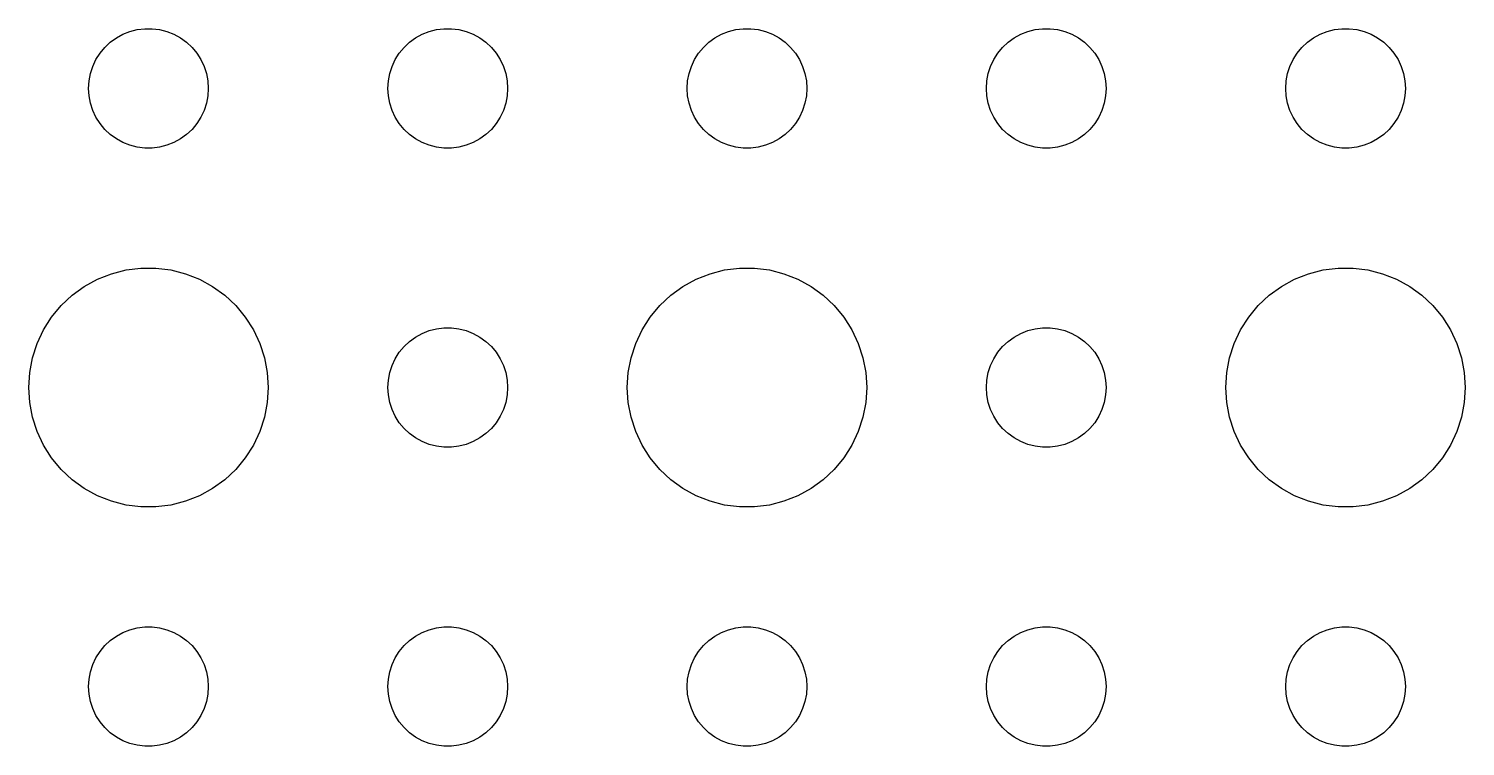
# Model space of a CAD drawing. Header units: metres. Extents: x -157 to 157, y -157 to 157.
# Drawn here: x 57 to 93, y -114 to -96 of the extents above; entities that cross this region are included whole.
import ezdxf

# ---------------------------------------------------------------- set-up
doc = ezdxf.new("R2010")
doc.units = ezdxf.units.M

msp = doc.modelspace()

# ---------------------------------------------------------------- linework, layer by layer
for p, q in [((59.3613, -96.1428), (59.5365, -96.0734)), ((59.5365, -96.0734), (59.7189, -96.0266)), ((59.7189, -96.0266), (59.9058, -96.003)), ((59.9058, -96.003), (60.0942, -96.003)), ((60.0942, -96.003), (60.2811, -96.0266)), ((60.2811, -96.0266), (60.4635, -96.0734)), ((60.4635, -96.0734), (60.6387, -96.1428)), ((66.8613, -96.1428), (67.0365, -96.0734)), ((67.0365, -96.0734), (67.2189, -96.0266)), ((67.2189, -96.0266), (67.4058, -96.003)), ((67.4058, -96.003), (67.5942, -96.003)), ((67.5942, -96.003), (67.7811, -96.0266)), ((67.7811, -96.0266), (67.9635, -96.0734)), ((67.9635, -96.0734), (68.1387, -96.1428)), ((74.3613, -96.1428), (74.5365, -96.0734)), ((74.5365, -96.0734), (74.7189, -96.0266)), ((74.7189, -96.0266), (74.9058, -96.003)), ((74.9058, -96.003), (75.0942, -96.003)), ((75.0942, -96.003), (75.2811, -96.0266)), ((75.2811, -96.0266), (75.4635, -96.0734)), ((75.4635, -96.0734), (75.6387, -96.1428)), ((81.8613, -96.1428), (82.0365, -96.0734)), ((82.0365, -96.0734), (82.2189, -96.0266)), ((82.2189, -96.0266), (82.4058, -96.003)), ((82.4058, -96.003), (82.5942, -96.003)), ((82.5942, -96.003), (82.7811, -96.0266)), ((82.7811, -96.0266), (82.9635, -96.0734)), ((82.9635, -96.0734), (83.1387, -96.1428)), ((89.3613, -96.1428), (89.5365, -96.0734)), ((89.5365, -96.0734), (89.7189, -96.0266)), ((89.7189, -96.0266), (89.9058, -96.003)), ((89.9058, -96.003), (90.0942, -96.003)), ((90.0942, -96.003), (90.2811, -96.0266)), ((90.2811, -96.0266), (90.4635, -96.0734)), ((90.4635, -96.0734), (90.6387, -96.1428)), ((58.7865, -96.6183), (58.9065, -96.4732)), ((58.9065, -96.4732), (59.0439, -96.3442)), ((59.0439, -96.3442), (59.1963, -96.2335)), ((59.1963, -96.2335), (59.3613, -96.1428)), ((60.6387, -96.1428), (60.8037, -96.2335)), ((60.8037, -96.2335), (60.9561, -96.3442)), ((60.9561, -96.3442), (61.0934, -96.4732)), ((61.0934, -96.4732), (61.2135, -96.6183)), ((66.2865, -96.6183), (66.4065, -96.4732)), ((66.4065, -96.4732), (66.5439, -96.3442)), ((66.5439, -96.3442), (66.6963, -96.2335)), ((66.6963, -96.2335), (66.8613, -96.1428)), ((68.1387, -96.1428), (68.3037, -96.2335)), ((68.3037, -96.2335), (68.4561, -96.3442)), ((68.4561, -96.3442), (68.5934, -96.4732)), ((68.5934, -96.4732), (68.7135, -96.6183)), ((73.7865, -96.6183), (73.9065, -96.4732)), ((73.9065, -96.4732), (74.0439, -96.3442)), ((74.0439, -96.3442), (74.1963, -96.2335)), ((74.1963, -96.2335), (74.3613, -96.1428)), ((75.6387, -96.1428), (75.8037, -96.2335)), ((75.8037, -96.2335), (75.9561, -96.3442)), ((75.9561, -96.3442), (76.0934, -96.4732)), ((76.0934, -96.4732), (76.2135, -96.6183)), ((81.2865, -96.6183), (81.4065, -96.4732)), ((81.4065, -96.4732), (81.5439, -96.3442)), ((81.5439, -96.3442), (81.6963, -96.2335)), ((81.6963, -96.2335), (81.8613, -96.1428)), ((83.1387, -96.1428), (83.3037, -96.2335)), ((83.3037, -96.2335), (83.4561, -96.3442)), ((83.4561, -96.3442), (83.5934, -96.4732)), ((83.5934, -96.4732), (83.7135, -96.6183)), ((88.7865, -96.6183), (88.9065, -96.4732)), ((88.9065, -96.4732), (89.0439, -96.3442)), ((89.0439, -96.3442), (89.1963, -96.2335)), ((89.1963, -96.2335), (89.3613, -96.1428)), ((90.6387, -96.1428), (90.8037, -96.2335)), ((90.8037, -96.2335), (90.9561, -96.3442)), ((90.9561, -96.3442), (91.0934, -96.4732)), ((91.0934, -96.4732), (91.2135, -96.6183)), ((58.6053, -96.9478), (58.6855, -96.7774)), ((58.6855, -96.7774), (58.7865, -96.6183)), ((61.2135, -96.6183), (61.3145, -96.7774)), ((61.3145, -96.7774), (61.3947, -96.9478)), ((66.1053, -96.9478), (66.1855, -96.7774)), ((66.1855, -96.7774), (66.2865, -96.6183)), ((68.7135, -96.6183), (68.8145, -96.7774)), ((68.8145, -96.7774), (68.8947, -96.9478)), ((73.6053, -96.9478), (73.6855, -96.7774)), ((73.6855, -96.7774), (73.7865, -96.6183)), ((76.2135, -96.6183), (76.3145, -96.7774)), ((76.3145, -96.7774), (76.3947, -96.9478)), ((81.1053, -96.9478), (81.1855, -96.7774)), ((81.1855, -96.7774), (81.2865, -96.6183)), ((83.7135, -96.6183), (83.8145, -96.7774)), ((83.8145, -96.7774), (83.8947, -96.9478)), ((88.6053, -96.9478), (88.6855, -96.7774)), ((88.6855, -96.7774), (88.7865, -96.6183)), ((91.2135, -96.6183), (91.3145, -96.7774)), ((91.3145, -96.7774), (91.3947, -96.9478)), ((58.5118, -97.312), (58.5471, -97.127)), ((58.5471, -97.127), (58.6053, -96.9478)), ((61.3947, -96.9478), (61.4529, -97.127)), ((61.4529, -97.127), (61.4882, -97.312)), ((66.0118, -97.312), (66.0471, -97.127)), ((66.0471, -97.127), (66.1053, -96.9478)), ((68.8947, -96.9478), (68.9529, -97.127)), ((68.9529, -97.127), (68.9882, -97.312)), ((73.5118, -97.312), (73.5471, -97.127)), ((73.5471, -97.127), (73.6053, -96.9478)), ((76.3947, -96.9478), (76.4529, -97.127)), ((76.4529, -97.127), (76.4882, -97.312)), ((81.0118, -97.312), (81.0471, -97.127)), ((81.0471, -97.127), (81.1053, -96.9478)), ((83.8947, -96.9478), (83.9529, -97.127)), ((83.9529, -97.127), (83.9882, -97.312)), ((88.5118, -97.312), (88.5471, -97.127)), ((88.5471, -97.127), (88.6053, -96.9478)), ((91.3947, -96.9478), (91.4529, -97.127)), ((91.4529, -97.127), (91.4882, -97.312)), ((58.5, -97.5), (58.5118, -97.312)), ((58.5118, -97.688), (58.5, -97.5)), ((61.4882, -97.312), (61.5, -97.5)), ((61.5, -97.5), (61.4882, -97.688)), ((66, -97.5), (66.0118, -97.312)), ((66.0118, -97.688), (66, -97.5)), ((68.9882, -97.312), (69, -97.5)), ((69, -97.5), (68.9882, -97.688)), ((73.5, -97.5), (73.5118, -97.312)), ((73.5118, -97.688), (73.5, -97.5)), ((76.4882, -97.312), (76.5, -97.5)), ((76.5, -97.5), (76.4882, -97.688)), ((81, -97.5), (81.0118, -97.312)), ((81.0118, -97.688), (81, -97.5)), ((83.9882, -97.312), (84, -97.5)), ((84, -97.5), (83.9882, -97.688)), ((88.5, -97.5), (88.5118, -97.312)), ((88.5118, -97.688), (88.5, -97.5)), ((91.4882, -97.312), (91.5, -97.5)), ((91.5, -97.5), (91.4882, -97.688)), ((58.5471, -97.873), (58.5118, -97.688)), ((58.6053, -98.0522), (58.5471, -97.873)), ((61.4529, -97.873), (61.3947, -98.0522)), ((61.4882, -97.688), (61.4529, -97.873)), ((66.0471, -97.873), (66.0118, -97.688)), ((66.1053, -98.0522), (66.0471, -97.873)), ((68.9529, -97.873), (68.8947, -98.0522)), ((68.9882, -97.688), (68.9529, -97.873)), ((73.5471, -97.873), (73.5118, -97.688)), ((73.6053, -98.0522), (73.5471, -97.873)), ((76.4529, -97.873), (76.3947, -98.0522)), ((76.4882, -97.688), (76.4529, -97.873)), ((81.0471, -97.873), (81.0118, -97.688)), ((81.1053, -98.0522), (81.0471, -97.873)), ((83.9529, -97.873), (83.8947, -98.0522)), ((83.9882, -97.688), (83.9529, -97.873)), ((88.5471, -97.873), (88.5118, -97.688)), ((88.6053, -98.0522), (88.5471, -97.873)), ((91.4529, -97.873), (91.3947, -98.0522)), ((91.4882, -97.688), (91.4529, -97.873)), ((58.6855, -98.2226), (58.6053, -98.0522)), ((58.7865, -98.3817), (58.6855, -98.2226)), ((61.3145, -98.2226), (61.2135, -98.3817)), ((61.3947, -98.0522), (61.3145, -98.2226)), ((66.1855, -98.2226), (66.1053, -98.0522)), ((66.2865, -98.3817), (66.1855, -98.2226)), ((68.8145, -98.2226), (68.7135, -98.3817)), ((68.8947, -98.0522), (68.8145, -98.2226)), ((73.6855, -98.2226), (73.6053, -98.0522)), ((73.7865, -98.3817), (73.6855, -98.2226)), ((76.3145, -98.2226), (76.2135, -98.3817)), ((76.3947, -98.0522), (76.3145, -98.2226)), ((81.1855, -98.2226), (81.1053, -98.0522)), ((81.2865, -98.3817), (81.1855, -98.2226)), ((83.8145, -98.2226), (83.7135, -98.3817)), ((83.8947, -98.0522), (83.8145, -98.2226)), ((88.6855, -98.2226), (88.6053, -98.0522)), ((88.7865, -98.3817), (88.6855, -98.2226)), ((91.3145, -98.2226), (91.2135, -98.3817)), ((91.3947, -98.0522), (91.3145, -98.2226)), ((58.9065, -98.5268), (58.7865, -98.3817)), ((59.0439, -98.6558), (58.9065, -98.5268)), ((61.0934, -98.5268), (60.9561, -98.6558)), ((61.2135, -98.3817), (61.0934, -98.5268)), ((66.4065, -98.5268), (66.2865, -98.3817)), ((66.5439, -98.6558), (66.4065, -98.5268)), ((68.5934, -98.5268), (68.4561, -98.6558)), ((68.7135, -98.3817), (68.5934, -98.5268)), ((73.9065, -98.5268), (73.7865, -98.3817)), ((74.0439, -98.6558), (73.9065, -98.5268)), ((76.0934, -98.5268), (75.9561, -98.6558)), ((76.2135, -98.3817), (76.0934, -98.5268)), ((81.4065, -98.5268), (81.2865, -98.3817)), ((81.5439, -98.6558), (81.4065, -98.5268)), ((83.5934, -98.5268), (83.4561, -98.6558)), ((83.7135, -98.3817), (83.5934, -98.5268)), ((88.9065, -98.5268), (88.7865, -98.3817)), ((89.0439, -98.6558), (88.9065, -98.5268)), ((91.0934, -98.5268), (90.9561, -98.6558)), ((91.2135, -98.3817), (91.0934, -98.5268)), ((59.1963, -98.7665), (59.0439, -98.6558)), ((59.3613, -98.8572), (59.1963, -98.7665)), ((59.5365, -98.9266), (59.3613, -98.8572)), ((59.7189, -98.9734), (59.5365, -98.9266)), ((59.9058, -98.997), (59.7189, -98.9734)), ((60.0942, -98.997), (59.9058, -98.997)), ((60.2811, -98.9734), (60.0942, -98.997)), ((60.4635, -98.9266), (60.2811, -98.9734)), ((60.6387, -98.8572), (60.4635, -98.9266)), ((60.8037, -98.7665), (60.6387, -98.8572)), ((60.9561, -98.6558), (60.8037, -98.7665)), ((66.6963, -98.7665), (66.5439, -98.6558)), ((66.8613, -98.8572), (66.6963, -98.7665)), ((67.0365, -98.9266), (66.8613, -98.8572)), ((67.2189, -98.9734), (67.0365, -98.9266)), ((67.4058, -98.997), (67.2189, -98.9734)), ((67.5942, -98.997), (67.4058, -98.997)), ((67.7811, -98.9734), (67.5942, -98.997)), ((67.9635, -98.9266), (67.7811, -98.9734)), ((68.1387, -98.8572), (67.9635, -98.9266)), ((68.3037, -98.7665), (68.1387, -98.8572)), ((68.4561, -98.6558), (68.3037, -98.7665)), ((74.1963, -98.7665), (74.0439, -98.6558)), ((74.3613, -98.8572), (74.1963, -98.7665)), ((74.5365, -98.9266), (74.3613, -98.8572)), ((74.7189, -98.9734), (74.5365, -98.9266)), ((74.9058, -98.997), (74.7189, -98.9734)), ((75.0942, -98.997), (74.9058, -98.997)), ((75.2811, -98.9734), (75.0942, -98.997)), ((75.4635, -98.9266), (75.2811, -98.9734)), ((75.6387, -98.8572), (75.4635, -98.9266)), ((75.8037, -98.7665), (75.6387, -98.8572)), ((75.9561, -98.6558), (75.8037, -98.7665)), ((81.6963, -98.7665), (81.5439, -98.6558)), ((81.8613, -98.8572), (81.6963, -98.7665)), ((82.0365, -98.9266), (81.8613, -98.8572)), ((82.2189, -98.9734), (82.0365, -98.9266)), ((82.4058, -98.997), (82.2189, -98.9734)), ((82.5942, -98.997), (82.4058, -98.997)), ((82.7811, -98.9734), (82.5942, -98.997)), ((82.9635, -98.9266), (82.7811, -98.9734)), ((83.1387, -98.8572), (82.9635, -98.9266)), ((83.3037, -98.7665), (83.1387, -98.8572)), ((83.4561, -98.6558), (83.3037, -98.7665)), ((89.1963, -98.7665), (89.0439, -98.6558)), ((89.3613, -98.8572), (89.1963, -98.7665)), ((89.5365, -98.9266), (89.3613, -98.8572)), ((89.7189, -98.9734), (89.5365, -98.9266)), ((89.9058, -98.997), (89.7189, -98.9734)), ((90.0942, -98.997), (89.9058, -98.997)), ((90.2811, -98.9734), (90.0942, -98.997)), ((90.4635, -98.9266), (90.2811, -98.9734)), ((90.6387, -98.8572), (90.4635, -98.9266)), ((90.8037, -98.7665), (90.6387, -98.8572)), ((90.9561, -98.6558), (90.8037, -98.7665)), ((58.7227, -102.286), (59.0729, -102.147)), ((59.0729, -102.147), (59.4379, -102.053)), ((59.4379, -102.053), (59.8116, -102.006)), ((59.8116, -102.006), (60.1884, -102.006)), ((60.1884, -102.006), (60.5621, -102.053)), ((60.5621, -102.053), (60.927, -102.147)), ((60.927, -102.147), (61.2773, -102.286)), ((73.7227, -102.286), (74.073, -102.147)), ((74.073, -102.147), (74.4379, -102.053)), ((74.4379, -102.053), (74.8116, -102.006)), ((74.8116, -102.006), (75.1884, -102.006)), ((75.1884, -102.006), (75.5621, -102.053)), ((75.5621, -102.053), (75.927, -102.147)), ((75.927, -102.147), (76.2773, -102.286)), ((88.7227, -102.286), (89.073, -102.147)), ((89.073, -102.147), (89.4379, -102.053)), ((89.4379, -102.053), (89.8116, -102.006)), ((89.8116, -102.006), (90.1884, -102.006)), ((90.1884, -102.006), (90.5621, -102.053)), ((90.5621, -102.053), (90.927, -102.147)), ((90.927, -102.147), (91.2773, -102.286)), ((58.0877, -102.688), (58.3925, -102.467)), ((58.3925, -102.467), (58.7227, -102.286)), ((61.2773, -102.286), (61.6075, -102.467)), ((61.6075, -102.467), (61.9123, -102.688)), ((73.0877, -102.688), (73.3925, -102.467)), ((73.3925, -102.467), (73.7227, -102.286)), ((76.2773, -102.286), (76.6075, -102.467)), ((76.6075, -102.467), (76.9123, -102.688)), ((88.0877, -102.688), (88.3925, -102.467)), ((88.3925, -102.467), (88.7227, -102.286)), ((91.2773, -102.286), (91.6075, -102.467)), ((91.6075, -102.467), (91.9123, -102.688)), ((57.5729, -103.237), (57.8131, -102.946)), ((57.8131, -102.946), (58.0877, -102.688)), ((61.9123, -102.688), (62.1869, -102.946)), ((62.1869, -102.946), (62.427, -103.237)), ((72.573, -103.237), (72.8131, -102.946)), ((72.8131, -102.946), (73.0877, -102.688)), ((76.9123, -102.688), (77.1869, -102.946)), ((77.1869, -102.946), (77.427, -103.237)), ((87.573, -103.237), (87.8131, -102.946)), ((87.8131, -102.946), (88.0877, -102.688)), ((91.9123, -102.688), (92.1869, -102.946)), ((92.1869, -102.946), (92.427, -103.237)), ((57.3711, -103.555), (57.5729, -103.237)), ((62.427, -103.237), (62.6289, -103.555)), ((72.3711, -103.555), (72.573, -103.237)), ((77.427, -103.237), (77.6289, -103.555)), ((87.3711, -103.555), (87.573, -103.237)), ((92.427, -103.237), (92.6289, -103.555)), ((57.2107, -103.896), (57.3711, -103.555)), ((62.6289, -103.555), (62.7893, -103.896)), ((66.6963, -103.734), (66.8613, -103.643)), ((66.8613, -103.643), (67.0365, -103.573)), ((67.0365, -103.573), (67.2189, -103.527)), ((67.2189, -103.527), (67.4058, -103.503)), ((67.4058, -103.503), (67.5942, -103.503)), ((67.5942, -103.503), (67.7811, -103.527)), ((67.7811, -103.527), (67.9635, -103.573)), ((67.9635, -103.573), (68.1387, -103.643)), ((68.1387, -103.643), (68.3037, -103.734)), ((72.2107, -103.896), (72.3711, -103.555)), ((77.6289, -103.555), (77.7893, -103.896)), ((81.6963, -103.734), (81.8613, -103.643)), ((81.8613, -103.643), (82.0365, -103.573)), ((82.0365, -103.573), (82.2189, -103.527)), ((82.2189, -103.527), (82.4058, -103.503)), ((82.4058, -103.503), (82.5942, -103.503)), ((82.5942, -103.503), (82.7811, -103.527)), ((82.7811, -103.527), (82.9635, -103.573)), ((82.9635, -103.573), (83.1387, -103.643)), ((83.1387, -103.643), (83.3037, -103.734)), ((87.2107, -103.896), (87.3711, -103.555)), ((92.6289, -103.555), (92.7893, -103.896)), ((57.0942, -104.254), (57.2107, -103.896)), ((62.7893, -103.896), (62.9057, -104.254)), ((66.2865, -104.118), (66.4065, -103.973)), ((66.4065, -103.973), (66.5439, -103.844)), ((66.5439, -103.844), (66.6963, -103.734)), ((68.3037, -103.734), (68.4561, -103.844)), ((68.4561, -103.844), (68.5934, -103.973)), ((68.5934, -103.973), (68.7135, -104.118)), ((72.0943, -104.254), (72.2107, -103.896)), ((77.7893, -103.896), (77.9057, -104.254)), ((81.2865, -104.118), (81.4065, -103.973)), ((81.4065, -103.973), (81.5439, -103.844)), ((81.5439, -103.844), (81.6963, -103.734)), ((83.3037, -103.734), (83.4561, -103.844)), ((83.4561, -103.844), (83.5934, -103.973)), ((83.5934, -103.973), (83.7135, -104.118)), ((87.0943, -104.254), (87.2107, -103.896)), ((92.7893, -103.896), (92.9057, -104.254)), ((57.0237, -104.624), (57.0942, -104.254)), ((62.9057, -104.254), (62.9763, -104.624)), ((66.1053, -104.448), (66.1855, -104.277)), ((66.1855, -104.277), (66.2865, -104.118)), ((68.7135, -104.118), (68.8145, -104.277)), ((68.8145, -104.277), (68.8947, -104.448)), ((72.0237, -104.624), (72.0943, -104.254)), ((77.9057, -104.254), (77.9763, -104.624)), ((81.1053, -104.448), (81.1855, -104.277)), ((81.1855, -104.277), (81.2865, -104.118)), ((83.7135, -104.118), (83.8145, -104.277)), ((83.8145, -104.277), (83.8947, -104.448)), ((87.0237, -104.624), (87.0943, -104.254)), ((92.9057, -104.254), (92.9763, -104.624)), ((57, -105), (57.0237, -104.624)), ((62.9763, -104.624), (63, -105)), ((66.0118, -104.812), (66.0471, -104.627)), ((66.0471, -104.627), (66.1053, -104.448)), ((68.8947, -104.448), (68.9529, -104.627)), ((68.9529, -104.627), (68.9882, -104.812)), ((72, -105), (72.0237, -104.624)), ((77.9763, -104.624), (78, -105)), ((81.0118, -104.812), (81.0471, -104.627)), ((81.0471, -104.627), (81.1053, -104.448)), ((83.8947, -104.448), (83.9529, -104.627)), ((83.9529, -104.627), (83.9882, -104.812)), ((87, -105), (87.0237, -104.624)), ((92.9763, -104.624), (93, -105)), ((57.0237, -105.376), (57, -105)), ((63, -105), (62.9763, -105.376)), ((66, -105), (66.0118, -104.812)), ((66.0118, -105.188), (66, -105)), ((68.9882, -104.812), (69, -105)), ((69, -105), (68.9882, -105.188)), ((72.0237, -105.376), (72, -105)), ((78, -105), (77.9763, -105.376)), ((81, -105), (81.0118, -104.812)), ((81.0118, -105.188), (81, -105)), ((83.9882, -104.812), (84, -105)), ((84, -105), (83.9882, -105.188)), ((87.0237, -105.376), (87, -105)), ((93, -105), (92.9763, -105.376)), ((57.0942, -105.746), (57.0237, -105.376)), ((62.9763, -105.376), (62.9057, -105.746)), ((66.0471, -105.373), (66.0118, -105.188)), ((66.1053, -105.552), (66.0471, -105.373)), ((68.9529, -105.373), (68.8947, -105.552)), ((68.9882, -105.188), (68.9529, -105.373)), ((72.0943, -105.746), (72.0237, -105.376)), ((77.9763, -105.376), (77.9057, -105.746)), ((81.0471, -105.373), (81.0118, -105.188)), ((81.1053, -105.552), (81.0471, -105.373)), ((83.9529, -105.373), (83.8947, -105.552)), ((83.9882, -105.188), (83.9529, -105.373)), ((87.0943, -105.746), (87.0237, -105.376)), ((92.9763, -105.376), (92.9057, -105.746)), ((57.2107, -106.104), (57.0942, -105.746)), ((62.9057, -105.746), (62.7893, -106.104)), ((66.1855, -105.723), (66.1053, -105.552)), ((66.2865, -105.882), (66.1855, -105.723)), ((68.8145, -105.723), (68.7135, -105.882)), ((68.8947, -105.552), (68.8145, -105.723)), ((72.2107, -106.104), (72.0943, -105.746)), ((77.9057, -105.746), (77.7893, -106.104)), ((81.1855, -105.723), (81.1053, -105.552)), ((81.2865, -105.882), (81.1855, -105.723)), ((83.8145, -105.723), (83.7135, -105.882)), ((83.8947, -105.552), (83.8145, -105.723)), ((87.2107, -106.104), (87.0943, -105.746)), ((92.9057, -105.746), (92.7893, -106.104)), ((57.3711, -106.445), (57.2107, -106.104)), ((62.7893, -106.104), (62.6289, -106.445)), ((66.4065, -106.027), (66.2865, -105.882)), ((66.5439, -106.156), (66.4065, -106.027)), ((66.6963, -106.266), (66.5439, -106.156)), ((68.4561, -106.156), (68.3037, -106.266)), ((68.5934, -106.027), (68.4561, -106.156)), ((68.7135, -105.882), (68.5934, -106.027)), ((72.3711, -106.445), (72.2107, -106.104)), ((77.7893, -106.104), (77.6289, -106.445)), ((81.4065, -106.027), (81.2865, -105.882)), ((81.5439, -106.156), (81.4065, -106.027)), ((81.6963, -106.266), (81.5439, -106.156)), ((83.4561, -106.156), (83.3037, -106.266)), ((83.5934, -106.027), (83.4561, -106.156)), ((83.7135, -105.882), (83.5934, -106.027)), ((87.3711, -106.445), (87.2107, -106.104)), ((92.7893, -106.104), (92.6289, -106.445)), ((57.5729, -106.763), (57.3711, -106.445)), ((62.6289, -106.445), (62.427, -106.763)), ((66.8613, -106.357), (66.6963, -106.266)), ((67.0365, -106.427), (66.8613, -106.357)), ((67.2189, -106.473), (67.0365, -106.427)), ((67.4058, -106.497), (67.2189, -106.473)), ((67.5942, -106.497), (67.4058, -106.497)), ((67.7811, -106.473), (67.5942, -106.497)), ((67.9635, -106.427), (67.7811, -106.473)), ((68.1387, -106.357), (67.9635, -106.427)), ((68.3037, -106.266), (68.1387, -106.357)), ((72.573, -106.763), (72.3711, -106.445)), ((77.6289, -106.445), (77.427, -106.763)), ((81.8613, -106.357), (81.6963, -106.266)), ((82.0365, -106.427), (81.8613, -106.357)), ((82.2189, -106.473), (82.0365, -106.427)), ((82.4058, -106.497), (82.2189, -106.473)), ((82.5942, -106.497), (82.4058, -106.497)), ((82.7811, -106.473), (82.5942, -106.497)), ((82.9635, -106.427), (82.7811, -106.473)), ((83.1387, -106.357), (82.9635, -106.427)), ((83.3037, -106.266), (83.1387, -106.357)), ((87.573, -106.763), (87.3711, -106.445)), ((92.6289, -106.445), (92.427, -106.763)), ((57.8131, -107.054), (57.5729, -106.763)), ((62.427, -106.763), (62.1869, -107.054)), ((72.8131, -107.054), (72.573, -106.763)), ((77.427, -106.763), (77.1869, -107.054)), ((87.8131, -107.054), (87.573, -106.763)), ((92.427, -106.763), (92.1869, -107.054)), ((58.0877, -107.312), (57.8131, -107.054)), ((62.1869, -107.054), (61.9123, -107.312)), ((73.0877, -107.312), (72.8131, -107.054)), ((77.1869, -107.054), (76.9123, -107.312)), ((88.0877, -107.312), (87.8131, -107.054)), ((92.1869, -107.054), (91.9123, -107.312)), ((58.3925, -107.533), (58.0877, -107.312)), ((58.7227, -107.714), (58.3925, -107.533)), ((61.6075, -107.533), (61.2773, -107.714)), ((61.9123, -107.312), (61.6075, -107.533)), ((73.3925, -107.533), (73.0877, -107.312)), ((73.7227, -107.714), (73.3925, -107.533)), ((76.6075, -107.533), (76.2773, -107.714)), ((76.9123, -107.312), (76.6075, -107.533)), ((88.3925, -107.533), (88.0877, -107.312)), ((88.7227, -107.714), (88.3925, -107.533)), ((91.6075, -107.533), (91.2773, -107.714)), ((91.9123, -107.312), (91.6075, -107.533)), ((59.0729, -107.853), (58.7227, -107.714)), ((59.4379, -107.947), (59.0729, -107.853)), ((59.8116, -107.994), (59.4379, -107.947)), ((60.1884, -107.994), (59.8116, -107.994)), ((60.5621, -107.947), (60.1884, -107.994)), ((60.927, -107.853), (60.5621, -107.947)), ((61.2773, -107.714), (60.927, -107.853)), ((74.073, -107.853), (73.7227, -107.714)), ((74.4379, -107.947), (74.073, -107.853)), ((74.8116, -107.994), (74.4379, -107.947)), ((75.1884, -107.994), (74.8116, -107.994)), ((75.5621, -107.947), (75.1884, -107.994)), ((75.927, -107.853), (75.5621, -107.947)), ((76.2773, -107.714), (75.927, -107.853)), ((89.073, -107.853), (88.7227, -107.714)), ((89.4379, -107.947), (89.073, -107.853)), ((89.8116, -107.994), (89.4379, -107.947)), ((90.1884, -107.994), (89.8116, -107.994)), ((90.5621, -107.947), (90.1884, -107.994)), ((90.927, -107.853), (90.5621, -107.947)), ((91.2773, -107.714), (90.927, -107.853)), ((59.0439, -111.344), (59.1963, -111.234)), ((59.1963, -111.234), (59.3613, -111.143)), ((59.3613, -111.143), (59.5365, -111.073)), ((59.5365, -111.073), (59.7189, -111.027)), ((59.7189, -111.027), (59.9058, -111.003)), ((59.9058, -111.003), (60.0942, -111.003)), ((60.0942, -111.003), (60.2811, -111.027)), ((60.2811, -111.027), (60.4635, -111.073)), ((60.4635, -111.073), (60.6387, -111.143)), ((60.6387, -111.143), (60.8037, -111.234)), ((60.8037, -111.234), (60.9561, -111.344)), ((66.5439, -111.344), (66.6963, -111.234)), ((66.6963, -111.234), (66.8613, -111.143)), ((66.8613, -111.143), (67.0365, -111.073)), ((67.0365, -111.073), (67.2189, -111.027)), ((67.2189, -111.027), (67.4058, -111.003)), ((67.4058, -111.003), (67.5942, -111.003)), ((67.5942, -111.003), (67.7811, -111.027)), ((67.7811, -111.027), (67.9635, -111.073)), ((67.9635, -111.073), (68.1387, -111.143)), ((68.1387, -111.143), (68.3037, -111.234)), ((68.3037, -111.234), (68.4561, -111.344)), ((74.0439, -111.344), (74.1963, -111.234)), ((74.1963, -111.234), (74.3613, -111.143)), ((74.3613, -111.143), (74.5365, -111.073)), ((74.5365, -111.073), (74.7189, -111.027)), ((74.7189, -111.027), (74.9058, -111.003)), ((74.9058, -111.003), (75.0942, -111.003)), ((75.0942, -111.003), (75.2811, -111.027)), ((75.2811, -111.027), (75.4635, -111.073)), ((75.4635, -111.073), (75.6387, -111.143)), ((75.6387, -111.143), (75.8037, -111.234)), ((75.8037, -111.234), (75.9561, -111.344)), ((81.5439, -111.344), (81.6963, -111.234)), ((81.6963, -111.234), (81.8613, -111.143)), ((81.8613, -111.143), (82.0365, -111.073)), ((82.0365, -111.073), (82.2189, -111.027)), ((82.2189, -111.027), (82.4058, -111.003)), ((82.4058, -111.003), (82.5942, -111.003)), ((82.5942, -111.003), (82.7811, -111.027)), ((82.7811, -111.027), (82.9635, -111.073)), ((82.9635, -111.073), (83.1387, -111.143)), ((83.1387, -111.143), (83.3037, -111.234)), ((83.3037, -111.234), (83.4561, -111.344)), ((89.0439, -111.344), (89.1963, -111.234)), ((89.1963, -111.234), (89.3613, -111.143)), ((89.3613, -111.143), (89.5365, -111.073)), ((89.5365, -111.073), (89.7189, -111.027)), ((89.7189, -111.027), (89.9058, -111.003)), ((89.9058, -111.003), (90.0942, -111.003)), ((90.0942, -111.003), (90.2811, -111.027)), ((90.2811, -111.027), (90.4635, -111.073)), ((90.4635, -111.073), (90.6387, -111.143)), ((90.6387, -111.143), (90.8037, -111.234)), ((90.8037, -111.234), (90.9561, -111.344)), ((58.7865, -111.618), (58.9065, -111.473)), ((58.9065, -111.473), (59.0439, -111.344)), ((60.9561, -111.344), (61.0934, -111.473)), ((61.0934, -111.473), (61.2135, -111.618)), ((66.2865, -111.618), (66.4065, -111.473)), ((66.4065, -111.473), (66.5439, -111.344)), ((68.4561, -111.344), (68.5934, -111.473)), ((68.5934, -111.473), (68.7135, -111.618)), ((73.7865, -111.618), (73.9065, -111.473)), ((73.9065, -111.473), (74.0439, -111.344)), ((75.9561, -111.344), (76.0934, -111.473)), ((76.0934, -111.473), (76.2135, -111.618)), ((81.2865, -111.618), (81.4065, -111.473)), ((81.4065, -111.473), (81.5439, -111.344)), ((83.4561, -111.344), (83.5934, -111.473)), ((83.5934, -111.473), (83.7135, -111.618)), ((88.7865, -111.618), (88.9065, -111.473)), ((88.9065, -111.473), (89.0439, -111.344)), ((90.9561, -111.344), (91.0934, -111.473)), ((91.0934, -111.473), (91.2135, -111.618)), ((58.5471, -112.127), (58.6053, -111.948)), ((58.6053, -111.948), (58.6855, -111.777)), ((58.6855, -111.777), (58.7865, -111.618)), ((61.2135, -111.618), (61.3145, -111.777)), ((61.3145, -111.777), (61.3947, -111.948)), ((61.3947, -111.948), (61.4529, -112.127)), ((66.0471, -112.127), (66.1053, -111.948)), ((66.1053, -111.948), (66.1855, -111.777)), ((66.1855, -111.777), (66.2865, -111.618)), ((68.7135, -111.618), (68.8145, -111.777)), ((68.8145, -111.777), (68.8947, -111.948)), ((68.8947, -111.948), (68.9529, -112.127)), ((73.5471, -112.127), (73.6053, -111.948)), ((73.6053, -111.948), (73.6855, -111.777)), ((73.6855, -111.777), (73.7865, -111.618)), ((76.2135, -111.618), (76.3145, -111.777)), ((76.3145, -111.777), (76.3947, -111.948)), ((76.3947, -111.948), (76.4529, -112.127)), ((81.0471, -112.127), (81.1053, -111.948)), ((81.1053, -111.948), (81.1855, -111.777)), ((81.1855, -111.777), (81.2865, -111.618)), ((83.7135, -111.618), (83.8145, -111.777)), ((83.8145, -111.777), (83.8947, -111.948)), ((83.8947, -111.948), (83.9529, -112.127)), ((88.5471, -112.127), (88.6053, -111.948)), ((88.6053, -111.948), (88.6855, -111.777)), ((88.6855, -111.777), (88.7865, -111.618)), ((91.2135, -111.618), (91.3145, -111.777)), ((91.3145, -111.777), (91.3947, -111.948)), ((91.3947, -111.948), (91.4529, -112.127)), ((58.5, -112.5), (58.5118, -112.312)), ((58.5118, -112.312), (58.5471, -112.127)), ((61.4529, -112.127), (61.4882, -112.312)), ((61.4882, -112.312), (61.5, -112.5)), ((66, -112.5), (66.0118, -112.312)), ((66.0118, -112.312), (66.0471, -112.127)), ((68.9529, -112.127), (68.9882, -112.312)), ((68.9882, -112.312), (69, -112.5)), ((73.5, -112.5), (73.5118, -112.312)), ((73.5118, -112.312), (73.5471, -112.127)), ((76.4529, -112.127), (76.4882, -112.312)), ((76.4882, -112.312), (76.5, -112.5)), ((81, -112.5), (81.0118, -112.312)), ((81.0118, -112.312), (81.0471, -112.127)), ((83.9529, -112.127), (83.9882, -112.312)), ((83.9882, -112.312), (84, -112.5)), ((88.5, -112.5), (88.5118, -112.312)), ((88.5118, -112.312), (88.5471, -112.127)), ((91.4529, -112.127), (91.4882, -112.312)), ((91.4882, -112.312), (91.5, -112.5)), ((58.5118, -112.688), (58.5, -112.5)), ((61.5, -112.5), (61.4882, -112.688)), ((66.0118, -112.688), (66, -112.5)), ((69, -112.5), (68.9882, -112.688)), ((73.5118, -112.688), (73.5, -112.5)), ((76.5, -112.5), (76.4882, -112.688)), ((81.0118, -112.688), (81, -112.5)), ((84, -112.5), (83.9882, -112.688)), ((88.5118, -112.688), (88.5, -112.5)), ((91.5, -112.5), (91.4882, -112.688)), ((58.5471, -112.873), (58.5118, -112.688)), ((58.6053, -113.052), (58.5471, -112.873)), ((61.4529, -112.873), (61.3947, -113.052)), ((61.4882, -112.688), (61.4529, -112.873)), ((66.0471, -112.873), (66.0118, -112.688)), ((66.1053, -113.052), (66.0471, -112.873)), ((68.9529, -112.873), (68.8947, -113.052)), ((68.9882, -112.688), (68.9529, -112.873)), ((73.5471, -112.873), (73.5118, -112.688)), ((73.6053, -113.052), (73.5471, -112.873)), ((76.4529, -112.873), (76.3947, -113.052)), ((76.4882, -112.688), (76.4529, -112.873)), ((81.0471, -112.873), (81.0118, -112.688)), ((81.1053, -113.052), (81.0471, -112.873)), ((83.9529, -112.873), (83.8947, -113.052)), ((83.9882, -112.688), (83.9529, -112.873)), ((88.5471, -112.873), (88.5118, -112.688)), ((88.6053, -113.052), (88.5471, -112.873)), ((91.4529, -112.873), (91.3947, -113.052)), ((91.4882, -112.688), (91.4529, -112.873)), ((58.6855, -113.223), (58.6053, -113.052)), ((58.7865, -113.382), (58.6855, -113.223)), ((58.9065, -113.527), (58.7865, -113.382)), ((61.2135, -113.382), (61.0934, -113.527)), ((61.3145, -113.223), (61.2135, -113.382)), ((61.3947, -113.052), (61.3145, -113.223)), ((66.1855, -113.223), (66.1053, -113.052)), ((66.2865, -113.382), (66.1855, -113.223)), ((66.4065, -113.527), (66.2865, -113.382)), ((68.7135, -113.382), (68.5934, -113.527)), ((68.8145, -113.223), (68.7135, -113.382)), ((68.8947, -113.052), (68.8145, -113.223)), ((73.6855, -113.223), (73.6053, -113.052)), ((73.7865, -113.382), (73.6855, -113.223)), ((73.9065, -113.527), (73.7865, -113.382)), ((76.2135, -113.382), (76.0934, -113.527)), ((76.3145, -113.223), (76.2135, -113.382)), ((76.3947, -113.052), (76.3145, -113.223)), ((81.1855, -113.223), (81.1053, -113.052)), ((81.2865, -113.382), (81.1855, -113.223)), ((81.4065, -113.527), (81.2865, -113.382)), ((83.7135, -113.382), (83.5934, -113.527)), ((83.8145, -113.223), (83.7135, -113.382)), ((83.8947, -113.052), (83.8145, -113.223)), ((88.6855, -113.223), (88.6053, -113.052)), ((88.7865, -113.382), (88.6855, -113.223)), ((88.9065, -113.527), (88.7865, -113.382)), ((91.2135, -113.382), (91.0934, -113.527)), ((91.3145, -113.223), (91.2135, -113.382)), ((91.3947, -113.052), (91.3145, -113.223)), ((59.0439, -113.656), (58.9065, -113.527)), ((59.1963, -113.766), (59.0439, -113.656)), ((60.9561, -113.656), (60.8037, -113.766)), ((61.0934, -113.527), (60.9561, -113.656)), ((66.5439, -113.656), (66.4065, -113.527)), ((66.6963, -113.766), (66.5439, -113.656)), ((68.4561, -113.656), (68.3037, -113.766)), ((68.5934, -113.527), (68.4561, -113.656)), ((74.0439, -113.656), (73.9065, -113.527)), ((74.1963, -113.766), (74.0439, -113.656)), ((75.9561, -113.656), (75.8037, -113.766)), ((76.0934, -113.527), (75.9561, -113.656)), ((81.5439, -113.656), (81.4065, -113.527)), ((81.6963, -113.766), (81.5439, -113.656)), ((83.4561, -113.656), (83.3037, -113.766)), ((83.5934, -113.527), (83.4561, -113.656)), ((89.0439, -113.656), (88.9065, -113.527)), ((89.1963, -113.766), (89.0439, -113.656)), ((90.9561, -113.656), (90.8037, -113.766)), ((91.0934, -113.527), (90.9561, -113.656)), ((59.3613, -113.857), (59.1963, -113.766)), ((59.5365, -113.927), (59.3613, -113.857)), ((59.7189, -113.973), (59.5365, -113.927)), ((59.9058, -113.997), (59.7189, -113.973)), ((60.0942, -113.997), (59.9058, -113.997)), ((60.2811, -113.973), (60.0942, -113.997)), ((60.4635, -113.927), (60.2811, -113.973)), ((60.6387, -113.857), (60.4635, -113.927)), ((60.8037, -113.766), (60.6387, -113.857)), ((66.8613, -113.857), (66.6963, -113.766)), ((67.0365, -113.927), (66.8613, -113.857)), ((67.2189, -113.973), (67.0365, -113.927)), ((67.4058, -113.997), (67.2189, -113.973)), ((67.5942, -113.997), (67.4058, -113.997)), ((67.7811, -113.973), (67.5942, -113.997)), ((67.9635, -113.927), (67.7811, -113.973)), ((68.1387, -113.857), (67.9635, -113.927)), ((68.3037, -113.766), (68.1387, -113.857)), ((74.3613, -113.857), (74.1963, -113.766)), ((74.5365, -113.927), (74.3613, -113.857)), ((74.7189, -113.973), (74.5365, -113.927)), ((74.9058, -113.997), (74.7189, -113.973)), ((75.0942, -113.997), (74.9058, -113.997)), ((75.2811, -113.973), (75.0942, -113.997)), ((75.4635, -113.927), (75.2811, -113.973)), ((75.6387, -113.857), (75.4635, -113.927)), ((75.8037, -113.766), (75.6387, -113.857)), ((81.8613, -113.857), (81.6963, -113.766)), ((82.0365, -113.927), (81.8613, -113.857)), ((82.2189, -113.973), (82.0365, -113.927)), ((82.4058, -113.997), (82.2189, -113.973)), ((82.5942, -113.997), (82.4058, -113.997)), ((82.7811, -113.973), (82.5942, -113.997)), ((82.9635, -113.927), (82.7811, -113.973)), ((83.1387, -113.857), (82.9635, -113.927)), ((83.3037, -113.766), (83.1387, -113.857)), ((89.3613, -113.857), (89.1963, -113.766)), ((89.5365, -113.927), (89.3613, -113.857)), ((89.7189, -113.973), (89.5365, -113.927)), ((89.9058, -113.997), (89.7189, -113.973)), ((90.0942, -113.997), (89.9058, -113.997)), ((90.2811, -113.973), (90.0942, -113.997)), ((90.4635, -113.927), (90.2811, -113.973)), ((90.6387, -113.857), (90.4635, -113.927)), ((90.8037, -113.766), (90.6387, -113.857))]:
    msp.add_line(p, q)

doc.saveas('drawing.dxf')
